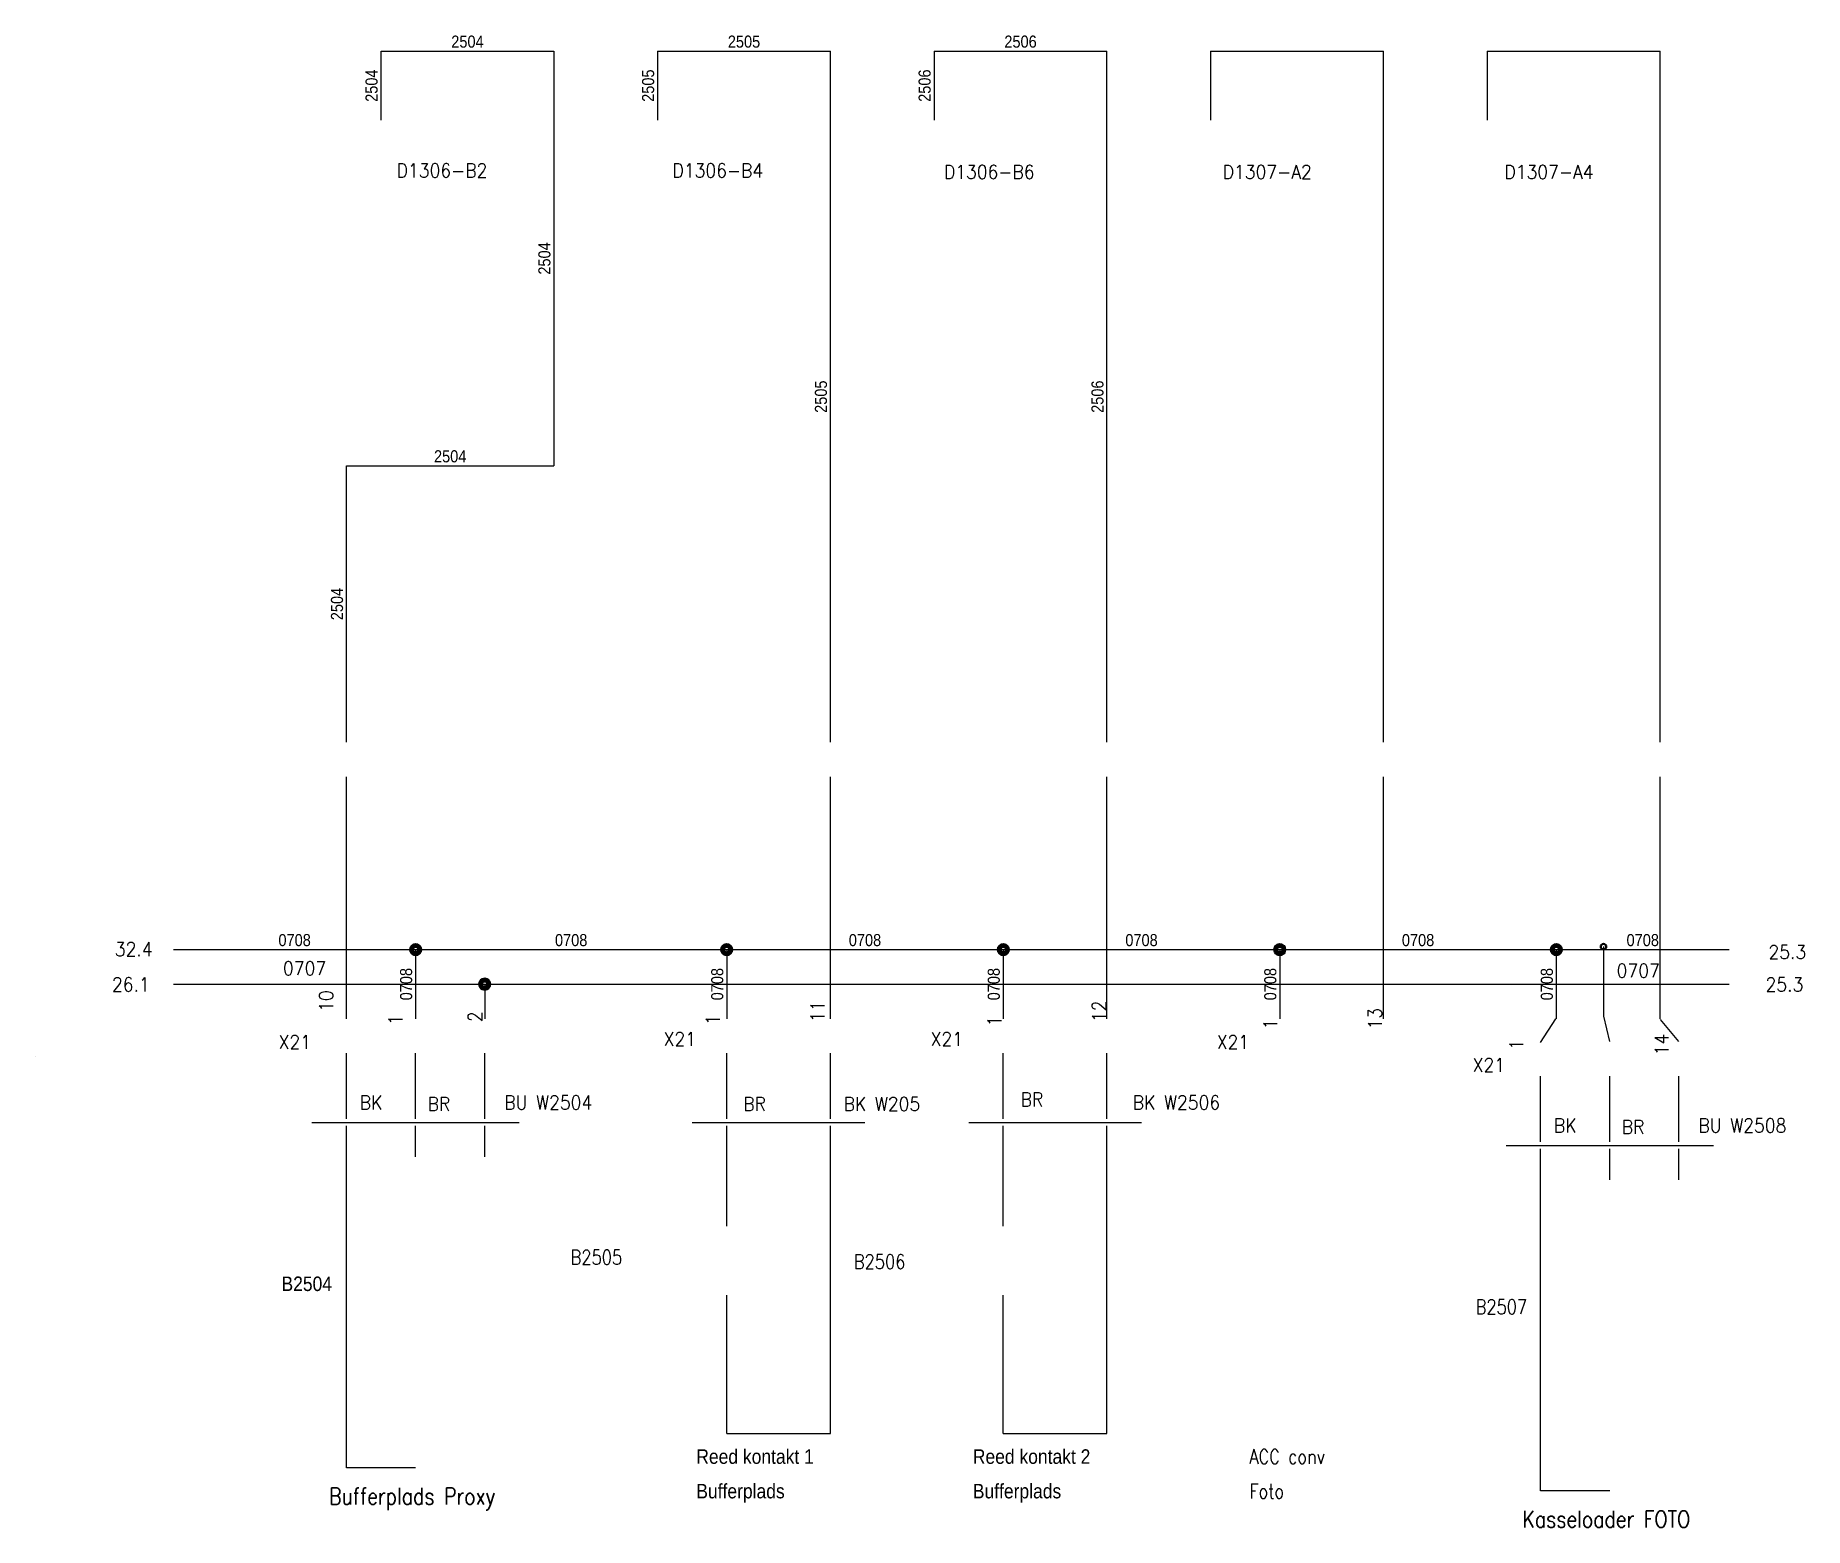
# Model space of a CAD drawing. Header units: millimetres. Extents: x 140 to 396, y 31 to 247.
import ezdxf
from ezdxf.enums import TextEntityAlignment as Align

# ---------------------------------------------------------------- set-up
doc = ezdxf.new("R2010")
doc.units = ezdxf.units.MM
doc.layers.get('0').update_dxf_attribs({"linetype": 'CONTINUOUS'})
doc.styles.add('Caddy_Vectorfont1p', font='Caddy_Vectorfont1p')
doc.styles.get("Standard").update_dxf_attribs({"font": 'standard'})

msp = doc.modelspace()

# ---------------------------------------------------------------- linework, layer by layer
at = {"linetype": 'CONTINUOUS', "lineweight": 25}
for p, q in [((190, 235), (190, 245)), ((190, 245), (215, 245)), ((215, 245), (215, 185)), ((230, 245), (230, 235)), ((230, 245), (255, 245)), ((255, 145), (255, 245)), ((270, 245), (270, 235)), ((270, 245), (295, 245)), ((295, 145), (295, 245)), ((310, 245), (310, 235)), ((310, 245), (335, 245)), ((335, 145), (335, 245)), ((350, 245), (350, 235)), ((350, 245), (375, 245)), ((375, 145), (375, 245)), ((185, 185), (215, 185)), ((185, 145), (185, 185)), ((185, 105), (185, 140)), ((255, 105), (255, 140)), ((295, 105), (295, 140)), ((335, 105), (335, 140)), ((375, 105), (375, 140)), ((366.83, 115.43), (366.83, 105.43)), ((160, 115), (195, 115)), ((195, 115), (195, 105)), ((195, 115), (240, 115)), ((240, 115), (240, 105)), ((240, 115), (280, 115)), ((280, 115), (280, 105)), ((280, 115), (320, 115)), ((320, 115), (320, 105)), ((320, 115), (360, 115)), ((360, 115), (360, 105)), ((360, 115), (385, 115)), ((160, 110), (205, 110)), ((205, 110), (205, 105)), ((205, 110), (385, 110)), ((185, 94.5), (185, 100)), ((195, 90.5), (195, 100)), ((205, 90.5), (205, 100)), ((240, 90.5), (240, 100)), ((255, 90.5), (255, 100)), ((280, 90.5), (280, 100)), ((295, 90.5), (295, 100)), ((140, 99.5), (140, 99.5)), ((357.73, 91.17), (357.73, 96.67)), ((367.73, 87.17), (367.73, 96.67)), ((377.73, 87.17), (377.73, 96.67)), ((185, 94.5), (185, 94.5)), ((185, 90.5), (185, 94.5)), ((180, 90), (210, 90)), ((235, 90), (260, 90)), ((275, 90), (300, 90)), ((357.73, 87.17), (357.73, 91.17)), ((185, 40), (185, 89.5)), ((195, 85), (195, 89.5)), ((205, 85), (205, 89.5)), ((240, 75), (240, 89.5)), ((255, 45), (255, 89.5)), ((280, 75), (280, 89.5)), ((295, 45), (295, 89.5)), ((352.73, 86.67), (382.73, 86.67)), ((357.73, 36.67), (357.73, 86.17)), ((367.73, 81.67), (367.73, 86.17)), ((377.73, 81.67), (377.73, 86.17)), ((240, 45), (240, 65)), ((280, 45), (280, 65)), ((240, 45), (255, 45)), ((280, 45), (295, 45)), ((195, 40), (185, 40)), ((367.73, 36.67), (357.73, 36.67))]:
    msp.add_line(p, q, dxfattribs=at)
for p, q in [((357.71, 101.56), (359.93, 105)), ((367.76, 101.72), (366.86, 105.38)), ((377.7, 101.72), (375.06, 104.87))]:
    msp.add_line(p, q)
at = {"lineweight": 40}
for centre, radius in [((195, 115), 0.8), ((195, 115), 0.6), ((195, 115), 0.4), ((240, 115), 0.8), ((240, 115), 0.6), ((240, 115), 0.4), ((280, 115), 0.8), ((280, 115), 0.6), ((280, 115), 0.4), ((320, 115), 0.8), ((320, 115), 0.6), ((320, 115), 0.4), ((360, 115), 0.8), ((360, 115), 0.6), ((360, 115), 0.4), ((366.83, 115.43), 0.4), ((205, 110), 0.8), ((205, 110), 0.6), ((205, 110), 0.4)]:
    msp.add_circle(centre, radius, dxfattribs=at)

# ---------------------------------------------------------------- texts
at = {"lineweight": 25, "style": 'Caddy_Vectorfont1p', "width": 0.9}
for s, p in [('2504', (202.5, 245.5)), ('2505', (242.5, 245.5)), ('2506', (282.5, 245.5)), ('2504', (200, 185.5)), ('0708', (177.5, 115.5)), ('0708', (217.5, 115.5)), ('0708', (260, 115.5)), ('0708', (300, 115.5)), ('0708', (340, 115.5)), ('0708', (372.5, 115.5))]:
    msp.add_text(s, height=1.75, dxfattribs=at).set_placement(p, align=Align.CENTER)
for s, p in [('2504', (189.5, 240)), ('2505', (229.5, 240)), ('2506', (269.5, 240)), ('2504', (214.5, 215)), ('2505', (254.5, 195)), ('2506', (294.5, 195)), ('2504', (184.5, 165)), ('0708', (194.5, 110)), ('0708', (239.5, 110)), ('0708', (279.5, 110)), ('0708', (319.5, 110)), ('0708', (359.5, 110))]:
    msp.add_text(s, height=1.75, rotation=90, dxfattribs=at).set_placement(p, align=Align.CENTER)
at = {"lineweight": 25, "width": 0.9}
for s, p in [('B2505', (217.42, 69.44)), ('B2506', (258.39, 68.8)), ('B2507', (348.33, 62.27)), ('ACC conv', (315.6, 40.6)), ('Foto', (315.6, 35.6))]:
    msp.add_text(s, height=2.1, dxfattribs=at).set_placement(p)
at = {"lineweight": 25, "style": 'Caddy_Vectorfont1p', "width": 0.9}
for s, p in [('B2504', (175.6, 65.6)), ('Reed kontakt 1', (235.6, 40.6)), ('Reed kontakt 2', (275.6, 40.6)), ('Bufferplads ', (235.6, 35.6)), ('Bufferplads ', (275.6, 35.6))]:
    msp.add_text(s, height=2.1, dxfattribs=at).set_placement(p)
at = {"lineweight": 25, "width": 0.9}
for s, p in [('Bufferplads Proxy', (194.5, 34.7)), ('Kasseloader FOTO', (367.23, 31.37))]:
    msp.add_text(s, height=2.45, dxfattribs=at).set_placement(p, align=Align.CENTER)
at = {"char_height": 2, "attachment_point": 1}
for s, insert, width in [('D1306-B2', (192.25, 228.73), 11.7778), ('D1306-B4', (232.15, 228.73), 12), ('D1306-B6', (271.41, 228.52), 11.7778), ('D1307-A2', (311.73, 228.52), 12), ('D1307-A4', (352.49, 228.52), 12.2222), ('32.4', (151.49, 116.07), 4.8889), ('25.3', (390.68, 115.65), 4.6667), ('0707', (175.82, 113.3), 5.5556), ('0707', (368.73, 112.95), 5.5556), ('26.1', (151.07, 110.95), 4.2222), ('25.3', (390.26, 110.95), 4.6667), ('X21', (175.18, 102.63), 4), ('X21', (230.87, 103.06), 4), ('X21', (269.49, 103.06), 4), ('X21', (310.88, 102.63), 4), ('X21', (347.9, 99.3), 4), ('BK', (186.91, 93.88), 2.8889), ('BR', (196.73, 93.67), 2.8889), ('BU W2504', (207.82, 93.88), 13.6667), ('BR', (242.39, 93.67), 2.8889), ('BK W205', (256.9, 93.67), 11.8889), ('BR', (282.5, 94.31), 2.8889), ('BK W2506', (298.72, 93.88), 13.4444), ('BK', (359.64, 90.55), 2.8889), ('BR', (369.46, 90.34), 2.8889), ('BU W2508', (380.55, 90.55), 13.4444)]:
    msp.add_mtext(s, dxfattribs=dict(at, insert=insert, width=width))
at = {"char_height": 2, "attachment_point": 1, "rotation": 90}
for s, insert, width in [('10', (181.07, 106), 2), ('1', (191.1, 104.08), 0.4444), ('2', (202.62, 104.51), 0.8889), ('1', (236.98, 104.08), 0.4444), ('11', (252.12, 104.51), 1.5556), ('12', (292.88, 104.51), 2), ('13', (332.78, 103.44), 2), ('1', (277.73, 103.87), 0.4444), ('1', (317.63, 103.44), 0.4444), ('14', (374.24, 99.7), 2.2222), ('1', (353.21, 100.48), 0.4444)]:
    msp.add_mtext(s, dxfattribs=dict(at, insert=insert, width=width))

doc.saveas('drawing.dxf')
